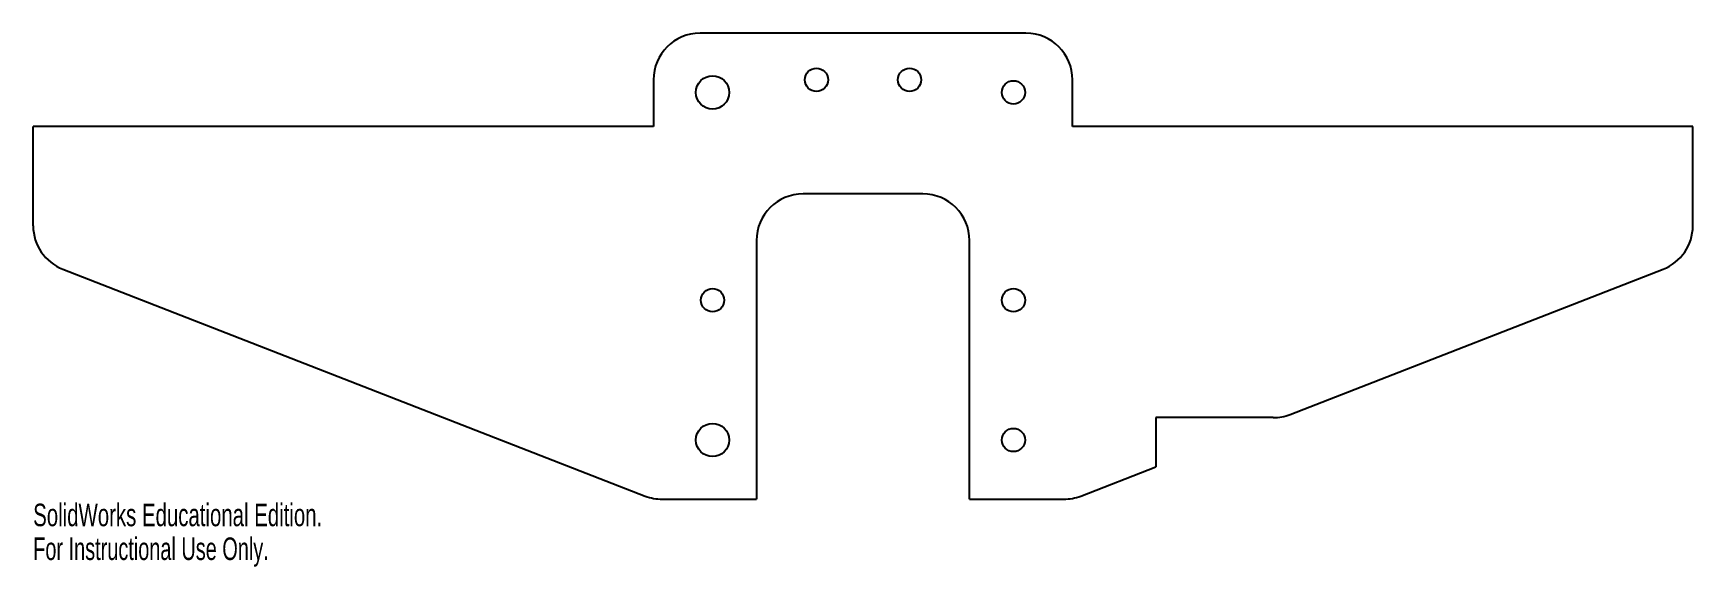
# Model space of a CAD drawing. Extents: x -17.8 to 17.8, y -7 to 4.5.
import ezdxf
from ezdxf.enums import TextEntityAlignment as Align

# ---------------------------------------------------------------- set-up
doc = ezdxf.new("R2010")
doc.units = 0
doc.layers.get('0').update_dxf_attribs({"linetype": 'CONTINUOUS'})

msp = doc.modelspace()

# ---------------------------------------------------------------- linework, layer by layer
at = {"color": 7, "linetype": 'CONTINUOUS'}
for p, q in [((3.5, 4.5), (-3.5, 4.5)), ((-4.5, 3.5), (-4.5, 2.5)), ((4.5, 2.5), (4.5, 3.5)), ((-4.5, 2.5), (-17.818, 2.5)), ((-17.818, 0.366), (-17.818, 2.5)), ((17.818, 2.5), (4.5, 2.5)), ((17.818, 0.366), (17.818, 2.5)), ((1.286, 1.051), (-1.286, 1.051)), ((-2.286, 0.051), (-2.286, -5.5)), ((2.286, -5.5), (2.286, 0.051)), ((-17.181, -0.566), (-4.675, -5.432)), ((9.173, -3.682), (17.181, -0.566)), ((8.81, -3.75), (6.286, -3.75)), ((6.286, -3.75), (6.286, -4.805)), ((4.675, -5.432), (6.286, -4.805)), ((-4.312, -5.5), (-2.286, -5.5)), ((2.286, -5.5), (4.312, -5.5))]:
    msp.add_line(p, q, dxfattribs=at)
for centre, radius in [((-3.23, 3.23), 0.357), ((-1, 3.5), 0.25), ((1, 3.5), 0.25), ((3.23, 3.23), 0.25), ((-3.23, -1.23), 0.25), ((3.23, -1.23), 0.25), ((-3.23, -4.23), 0.357), ((3.23, -4.23), 0.25)]:
    msp.add_circle(centre, radius, dxfattribs=at)
for centre, start, end in [((-3.5, 3.5), 90, 180), ((3.5, 3.5), 0, 90), ((-1.286, 0.051), 90, 180), ((1.286, 0.051), 0, 90), ((-16.818, 0.366), 180, 248.7391), ((16.818, 0.366), 291.2609, 0), ((8.81, -2.75), 270, 291.2609), ((-4.312, -4.5), 248.7391, 270), ((4.312, -4.5), 270, 291.2609)]:
    msp.add_arc(centre, 1, start, end, dxfattribs=at)

# ---------------------------------------------------------------- texts
for s, width, p in [('SolidWorks Educational Edition.', 0.677419, (-17.818, -6.225)), ('For Instructional Use Only.', 0.661111, (-17.818, -6.95))]:
    msp.add_text(s, height=0.48336, dxfattribs=dict(at, width=width)).set_placement(p, align=Align.BOTTOM_LEFT)

doc.saveas('drawing.dxf')
